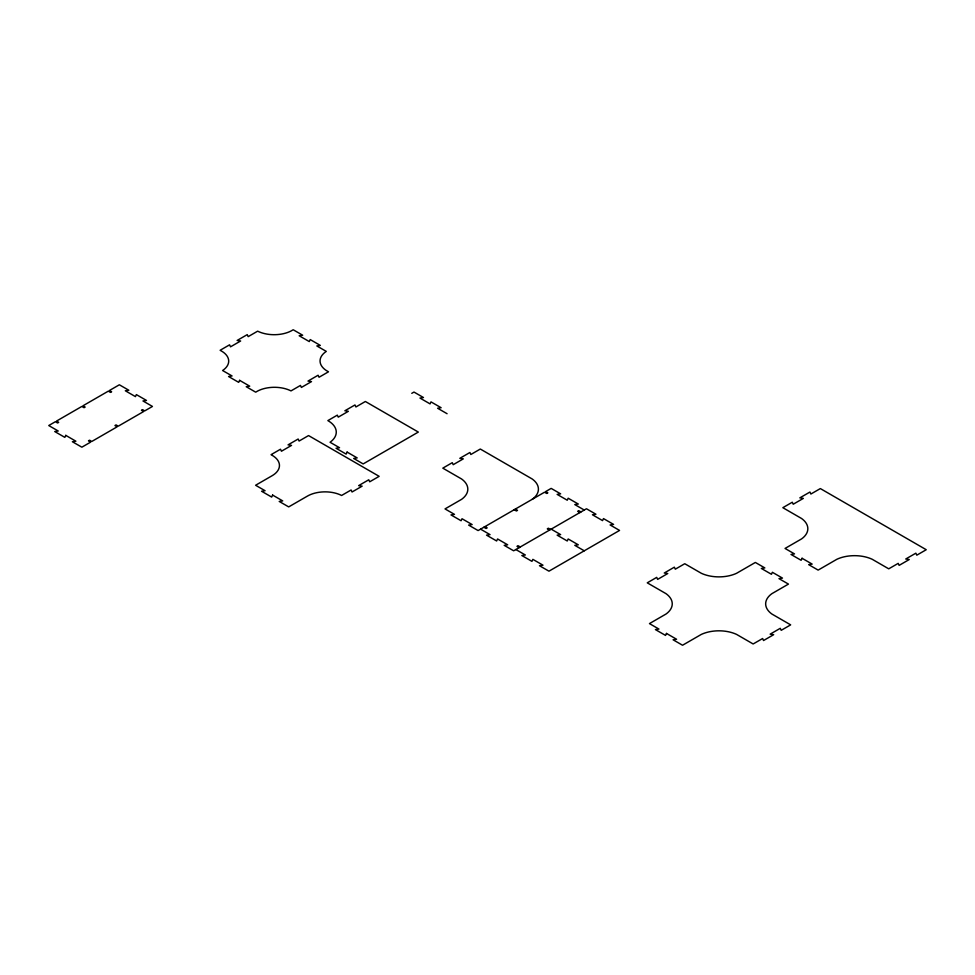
<?xml version="1.0" encoding="UTF-8"?>
<svg xmlns="http://www.w3.org/2000/svg" width="975" height="975" viewBox="0 0 975 975"><rect width="100%" height="100%" fill="white"/><g stroke="black" fill="none" stroke-linecap="round" stroke-linejoin="round"><path stroke-width="1.46" d="M411.779 393.327L413.985 392.06L423.455 397.52L419.969 398.056L430.072 403.894L430.999 401.883L441.102 407.708L437.617 408.245L447.086 413.717M584.257 510.035L574.799 504.575L578.285 504.038L568.181 498.213L567.243 500.212L557.152 494.386L560.625 493.85L551.168 488.39L545.647 491.571L547.852 492.838L546.756 493.484L544.55 492.204L478.103 530.571L468.646 525.098L472.132 524.562L462.028 518.737L461.09 520.747L450.998 514.91L454.472 514.373L445.014 508.913L461.565 499.358A28.08 16.209 0 0 0 461.565 478.969L442.808 468.146L452.266 462.686L453.204 464.697L463.296 458.859L459.822 458.323L469.913 452.497L470.852 454.496L480.309 449.036L532.167 478.969A28.08 16.209 0 0 1 532.167 499.358M580.954 511.948L578.748 510.681L577.639 511.314L579.845 512.594M551.168 529.145L560.625 534.617L557.152 535.153L567.243 540.979L568.181 538.968L578.285 544.806L574.799 545.342L584.257 550.802M515.312 509.084L517.518 510.364L516.421 510.997L514.203 509.718M550.619 529.462L548.413 528.194L547.304 528.828L549.51 530.107M484.977 526.597L487.183 527.877L486.074 528.511L483.868 527.243M520.272 546.987L518.066 545.707L516.969 546.341L519.175 547.621M480.565 529.145L490.023 534.617L486.549 535.153L496.641 540.979L497.579 538.968L507.67 544.806L504.197 545.342L513.654 550.802L586.462 508.767L595.932 514.227L592.447 514.763L602.55 520.601L603.488 518.59L613.58 524.416L610.106 524.964L619.564 530.424L548.962 571.179L539.492 565.719L542.977 565.183L532.874 559.357L531.948 561.356L521.844 555.531L525.33 554.994L515.86 549.534M65.764 435.362L64.838 437.373L54.734 431.547L58.207 431.011L48.75 425.539L55.368 421.724L57.574 422.992L58.683 422.358L56.477 421.09L81.851 406.441L84.057 407.708L85.154 407.075L82.948 405.795L108.322 391.146L110.528 392.425L111.637 391.792L109.432 390.512L119.352 384.784L128.822 390.244L125.336 390.78L135.44 396.618L136.366 394.607L146.469 400.433L142.984 400.969L152.453 406.441L144.727 410.889L142.521 409.622L141.424 410.256L143.63 411.535L118.255 426.185L116.049 424.905L114.94 425.539L117.146 426.818L91.772 441.468L89.566 440.188L88.469 440.834L90.675 442.102L81.851 447.196L72.382 441.736L75.867 441.2L65.764 435.362M239.606 380.335L238.68 382.346L228.577 376.521L232.062 375.972L222.592 370.512A24.716 14.272 0 0 0 222.337 351.561L220.131 350.281L229.588 344.821L230.527 346.832L240.63 340.994L237.144 340.458L247.248 334.632L248.174 336.643L257.644 331.171A25.411 14.674 0 0 0 291.001 331.025L293.207 329.757L302.664 335.217L299.179 335.753L309.282 341.579L310.221 339.58L320.312 345.406L316.838 345.942L326.296 351.402A25.057 14.467 0 0 0 326.296 370.512L328.502 371.792L319.044 377.252L318.106 375.241L308.015 381.079L311.488 381.615L301.385 387.441L300.458 385.43L291.001 390.902A25.057 14.467 0 0 0 257.9 390.902L255.694 392.169L246.236 386.709L249.71 386.173L239.606 380.335M272.61 495.081L271.684 497.079L261.58 491.254L265.066 490.717L255.596 485.258L272.147 475.702A24.96 14.418 0 0 0 272.147 455.313L271.05 454.679L280.507 449.219L281.446 451.23L291.537 445.392L288.064 444.856L298.155 439.03L299.093 441.041L308.551 435.569L379.153 476.336L369.696 481.796L368.757 479.785L358.666 485.623L362.139 486.159L352.048 491.985L351.11 489.986L341.579 495.483L340.299 494.837A24.96 14.418 0 0 0 307.454 496.08L288.697 506.903L279.228 501.442L282.713 500.906L272.61 495.081M347.076 452.083L346.149 454.094L336.046 448.256L339.532 447.72L330.062 442.26A27.909 16.112 0 0 0 327.856 420.603L337.326 415.143L338.252 417.154L348.355 411.316L344.87 410.78L354.973 404.954L355.912 406.965L365.369 401.493L418.324 432.071L363.163 463.917L353.693 458.457L357.179 457.909L347.076 452.083M666.473 633.421L665.535 635.42L655.432 629.594L658.917 629.058L649.46 623.598L665.998 614.043A28.08 16.209 0 0 0 665.998 593.653L647.254 582.831L656.711 577.371L657.638 579.382L667.741 573.544L664.267 573.008L674.359 567.17L675.297 569.181L684.755 563.721L701.305 573.276A28.08 16.209 0 0 0 736.612 573.276L755.357 562.453L764.827 567.913L761.341 568.449L771.444 574.275L772.371 572.276L782.474 578.102L778.988 578.638L788.458 584.098L771.908 593.653A28.08 16.209 0 0 0 771.908 614.043L790.664 624.865L781.207 630.325L780.268 628.314L770.165 634.152L773.65 634.688L763.547 640.526L762.621 638.515L753.151 643.975L736.612 634.42A28.08 16.209 0 0 0 701.305 634.42L682.549 645.243L673.091 639.783L676.565 639.247L666.473 633.421M802.059 558.273L801.121 560.284L791.017 554.446L794.503 553.91L785.046 548.45L801.584 538.895A28.08 16.209 0 0 0 801.584 518.505L782.84 507.683L792.297 502.222L793.223 504.233L803.327 498.396L799.853 497.859L809.945 492.034L810.883 494.033L820.341 488.572L926.25 549.717L916.793 555.177L915.854 553.178L905.751 559.004L909.236 559.54L899.133 565.378L898.207 563.367L888.737 568.827L872.198 559.272A28.08 16.209 0 0 0 836.891 559.272L818.135 570.107L808.677 564.635L812.151 564.098L802.059 558.273"/></g></svg>
